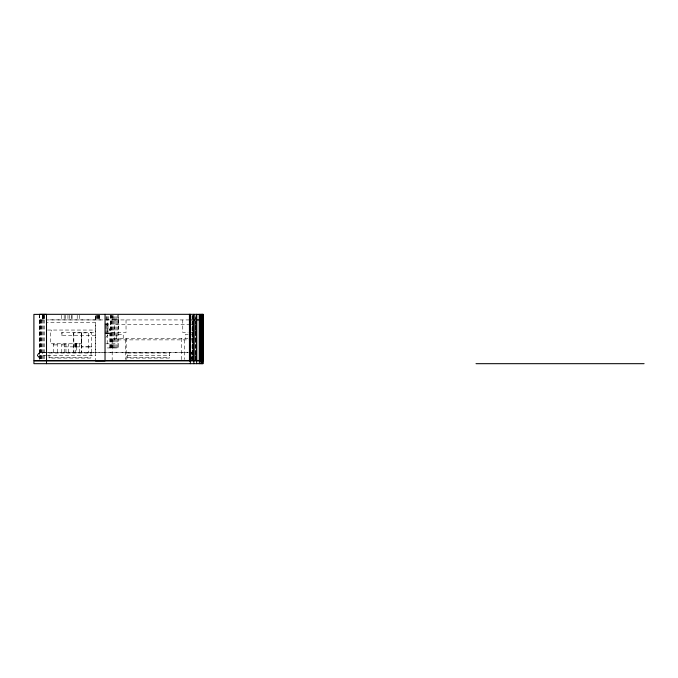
<?xml version="1.0" encoding="UTF-8"?>
<svg xmlns="http://www.w3.org/2000/svg" width="678" height="678" viewBox="0 0 678 678"><rect width="100%" height="100%" fill="white"/><g stroke="black" fill="none" stroke-linecap="round" stroke-linejoin="round"><path stroke-width="0.51" stroke-dasharray="3.39 2.54" d="M95.556 335.661L61.935 335.661L61.935 332.296L95.556 332.296M64.224 352.475L64.224 343.771M68.58 352.475L68.639 343.771M74.648 352.475L73.826 352.467L73.775 332.847L88.598 332.856L88.598 352.484M81.589 332.847L81.589 352.467L81.614 332.847L81.589 343.788L50.452 343.771L50.452 332.847L51.291 332.856L51.291 330.042M88.598 346.882L91.632 346.873L81.589 346.873L91.632 346.865M95.556 352.467L95.556 322.728L46.536 322.728M106.031 319.931L106.031 315.262M106.76 319.931L106.76 315.262M107.217 343.788L107.217 319.931M107.268 319.931L107.268 315.262M108.76 319.931L108.76 315.262M109.344 347.882L109.344 328.796L109.344 333.695L105.065 333.695M110.743 347.941L110.743 315.262M110.836 347.941L110.836 315.262M111.124 347.941L111.124 315.262M111.599 347.941L111.599 315.262M112.175 360.882L112.175 338.458L188.603 338.458M112.243 347.941L112.243 315.262M112.853 319.931L112.853 315.262M113.04 347.941L113.04 315.262M113.972 347.941L113.972 320.965M113.972 319.931L113.972 315.262M115.023 347.941L115.023 320.965M115.023 319.931L115.023 315.262M116.158 347.941L116.158 320.965M116.158 319.931L116.158 315.262M117.362 347.941L117.362 315.262M118.582 314.321L118.582 347.941L105.107 347.941M182.763 319.931L182.763 332.534L188.018 332.534M192.137 359.823L192.137 320.974M192.137 318.991L192.137 315.262M192.289 318.991L192.289 315.262L192.298 319.863M195.272 318.991L195.272 315.262L195.272 319.863M195.603 360.874L195.611 338.449L189.272 338.458M74.631 346.865L74.639 343.771L73.334 343.771M75.97 346.873C74.826 334.601 75.894 352.289 75.538 352.484L75.97 352.484M75.639 346.865L75.648 343.771M76.292 346.865L76.555 343.771L76.529 346.89M76.377 346.865L76.377 343.771M79.436 352.484L79.436 343.78L81.589 343.788L79.436 343.788M76.529 346.899L76.563 352.475M37.282 355.264L39.527 357.509L37.282 355.264L39.519 353.018M105.768 337.441L107.87 335.339L105.768 333.237M117.362 319.931L118.43 319.863L118.43 315.245M106.132 319.923L113.302 319.889M45.918 319.931L103.014 319.931L47.613 319.863M105.107 319.931L114.413 319.931M114.819 319.931L189.806 319.931M105.065 323.889L110.743 323.889M105.065 324.059L110.743 324.059M190.264 324.457L114.294 324.465L114.294 339.873L195.544 339.864L195.535 324.457L191.315 324.457M105.065 324.55L110.743 324.55M105.065 325.33L110.743 325.33M105.065 326.347L110.743 326.347M105.065 327.525L110.743 327.525M105.065 328.796L110.743 328.796M47.57 330.042L95.556 330.059M105.065 330.067L109.344 330.067M105.065 331.245L109.344 331.245M105.065 332.262L109.344 332.262M189.069 332.534L192.289 332.534L192.289 320.982L192.289 359.823L192.289 352.467M196.162 332.534L195.272 332.534L195.272 320.982L195.272 359.823L195.272 352.467L196.162 352.467M105.065 333.042L109.344 333.042M105.065 333.534L109.344 333.534M188.162 334.262L185.569 334.262L185.569 338.458M191.543 334.262L192.45 334.262M105.785 343.788L118.582 343.788M53.359 344.907L57.562 344.907M61.766 344.907L65.961 344.907M64.224 346.856L79.436 346.873M188.382 352.467L39.519 352.467L36.722 355.272L39.519 358.069L39.527 352.467L39.519 358.823M191.306 352.467L191.874 352.467M44.426 352.467L42.333 352.467L42.324 355.272L46.502 355.272M45.468 352.467L102.912 352.458M103.963 352.458L188.086 352.467M49.036 353.026L91.055 353.026M127.659 353.026L169.686 353.026M47.545 355.272L95.556 355.272M127.659 355.272L169.686 355.272M49.036 357.509L91.055 357.509M127.659 357.509L169.686 357.509M75.529 343.78L75.978 343.797M73.775 332.847L73.834 352.467M195.272 320.906L195.289 359.442M192.298 320.906L192.315 360.484M192.137 315.372L192.145 320.618M192.145 321.669L192.162 359.433M44.401 319.863L44.417 360.484M43.384 319.863L43.4 360.484M42.451 319.863L42.468 360.484M41.612 319.863L41.629 360.484M40.977 319.863L40.994 360.484M40.9 319.863L40.917 360.484M40.324 319.863L40.341 360.484M39.909 319.863L39.926 360.484M39.646 319.863L39.663 360.484L39.561 315.245M191.823 360.874L191.772 352.467L191.755 360.874M184.331 339.864L184.331 359.476M181.602 338.458L181.602 360.874M169.686 352.467L169.686 358.069L127.659 358.069L127.659 352.467M126.184 338.458L126.184 360.882M126.032 319.931L126.032 332.534L110.743 332.534L110.743 319.931M125.498 339.864L125.498 359.476M123.227 338.458L123.227 334.262L116.226 334.262L116.226 338.458M118.582 319.931L118.582 332.534M99.505 315.262L99.497 319.931M99.293 315.262L99.285 319.931M98.7 315.262L98.691 319.931M98.259 315.262L98.259 319.931M97.768 315.262L97.768 319.931M97.2 315.262L97.2 319.931M96.598 315.262L96.59 319.931M95.945 315.262L95.945 319.931M95.556 322.728L95.547 360.865M91.632 352.484L91.632 332.847L90.793 332.847L90.793 330.042M91.055 352.467L91.055 358.069L49.036 358.069L49.036 352.467M79.309 315.262L79.309 319.931M77.207 315.262L77.207 319.931M72.08 315.262L72.08 319.931M71.597 315.262L71.597 319.931M69.495 315.262L69.495 319.931M67.953 315.262L67.953 319.931M65.961 352.467L65.961 344.068L61.766 344.068L61.766 352.467M65.427 315.262L65.427 319.931M64.198 315.262L64.198 319.931M61.935 332.296L61.935 335.661M61.503 315.262L61.503 319.931M57.562 352.467L57.562 344.068L53.359 344.068L53.359 352.467M44.655 315.262L44.663 319.931L39.57 319.931L39.57 315.262M44.104 315.262L44.104 319.931M43.595 315.262L43.595 319.931M43.172 315.262L43.172 319.931M42.816 315.262L42.824 319.931M42.578 315.262L42.578 319.931M42.417 315.262L42.426 319.931M95.301 319.931L95.301 315.262L95.293 319.931"/><path stroke-width="1.02" d="M105.065 314.321L105.031 360.874L33.9 360.942L33.917 363.679L203.044 363.679L203.044 314.321L39.561 314.321M189.442 360.874L189.442 314.321M189.899 360.874L189.899 314.321M114.413 319.931L116.031 319.931M189.442 319.931L203.044 319.931M46.528 360.552L46.502 314.389L33.9 314.389L33.934 360.552L46.528 360.552L203.061 360.484L203.044 314.321M203.044 360.874L95.513 360.942M476.007 363.679L644.1 363.679M202.781 360.484L202.747 314.321L202.756 363.679M201.824 360.484L201.807 314.321L201.807 363.679M200.9 360.484L200.883 314.321L200.883 363.679M199.391 360.484L199.374 314.321L199.374 363.679M196.662 360.484L196.637 314.321L196.637 363.679M193.866 360.484L193.849 314.321L193.849 363.679M190.382 360.484L190.357 314.321L190.357 363.679M203.044 325.296L203.044 335.101M46.502 360.942L46.502 363.679"/></g></svg>
